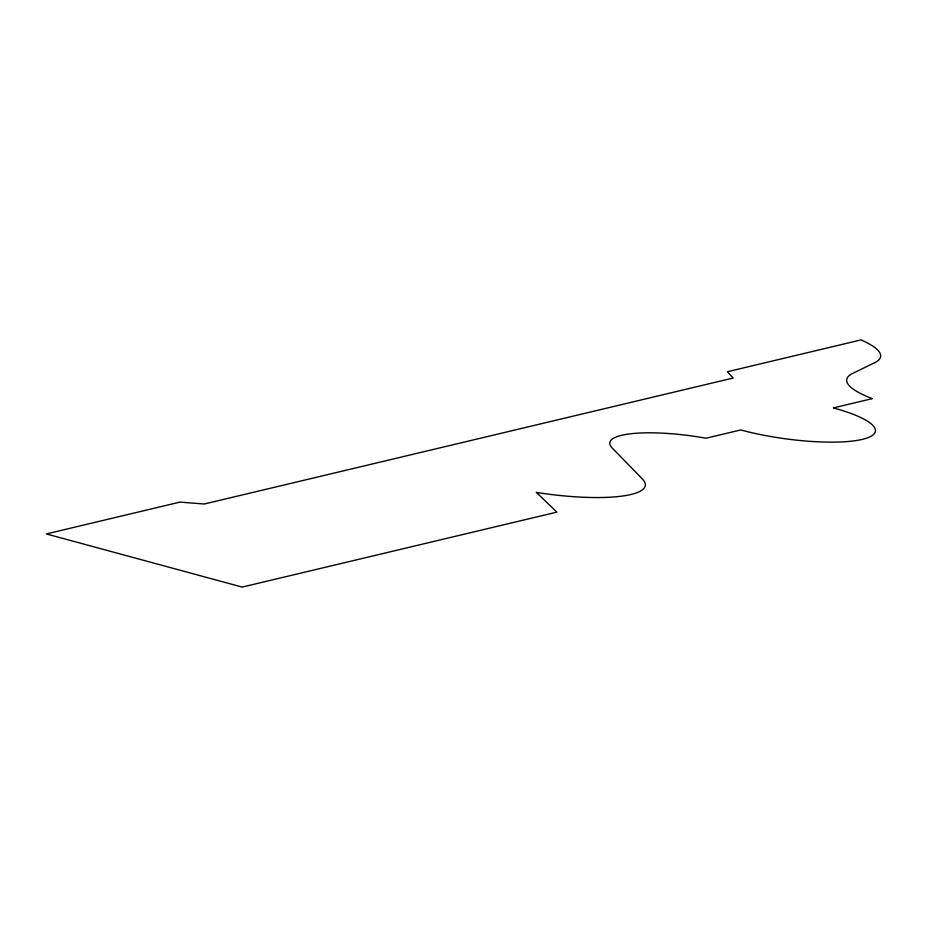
<?xml version="1.0" encoding="UTF-8"?>
<svg xmlns="http://www.w3.org/2000/svg" width="927" height="927" viewBox="0 0 927 927"><rect width="100%" height="100%" fill="white"/><g stroke="black" fill="none" stroke-linecap="round" stroke-linejoin="round"><path stroke-width="1.39" d="M874.706 362.677L852.62 373.442A98.123 21.9 7.9 0 0 872.33 398.622L833.361 407.903A89.201 19.919 7.9 0 1 862.388 439.363A89.201 19.919 7.9 0 1 740.8 429.943L706.015 438.228A80.278 17.926 7.9 0 0 612.214 448.008L642.365 478.969A98.123 21.9 7.9 0 1 536.351 492.388L556.907 512.121L242.167 587.081L46.35 533.94L179.965 502.11L204.288 503.998L733.176 378.031L727.371 371.739L860.986 339.919A98.123 21.9 7.9 0 1 874.706 362.677"/></g></svg>
